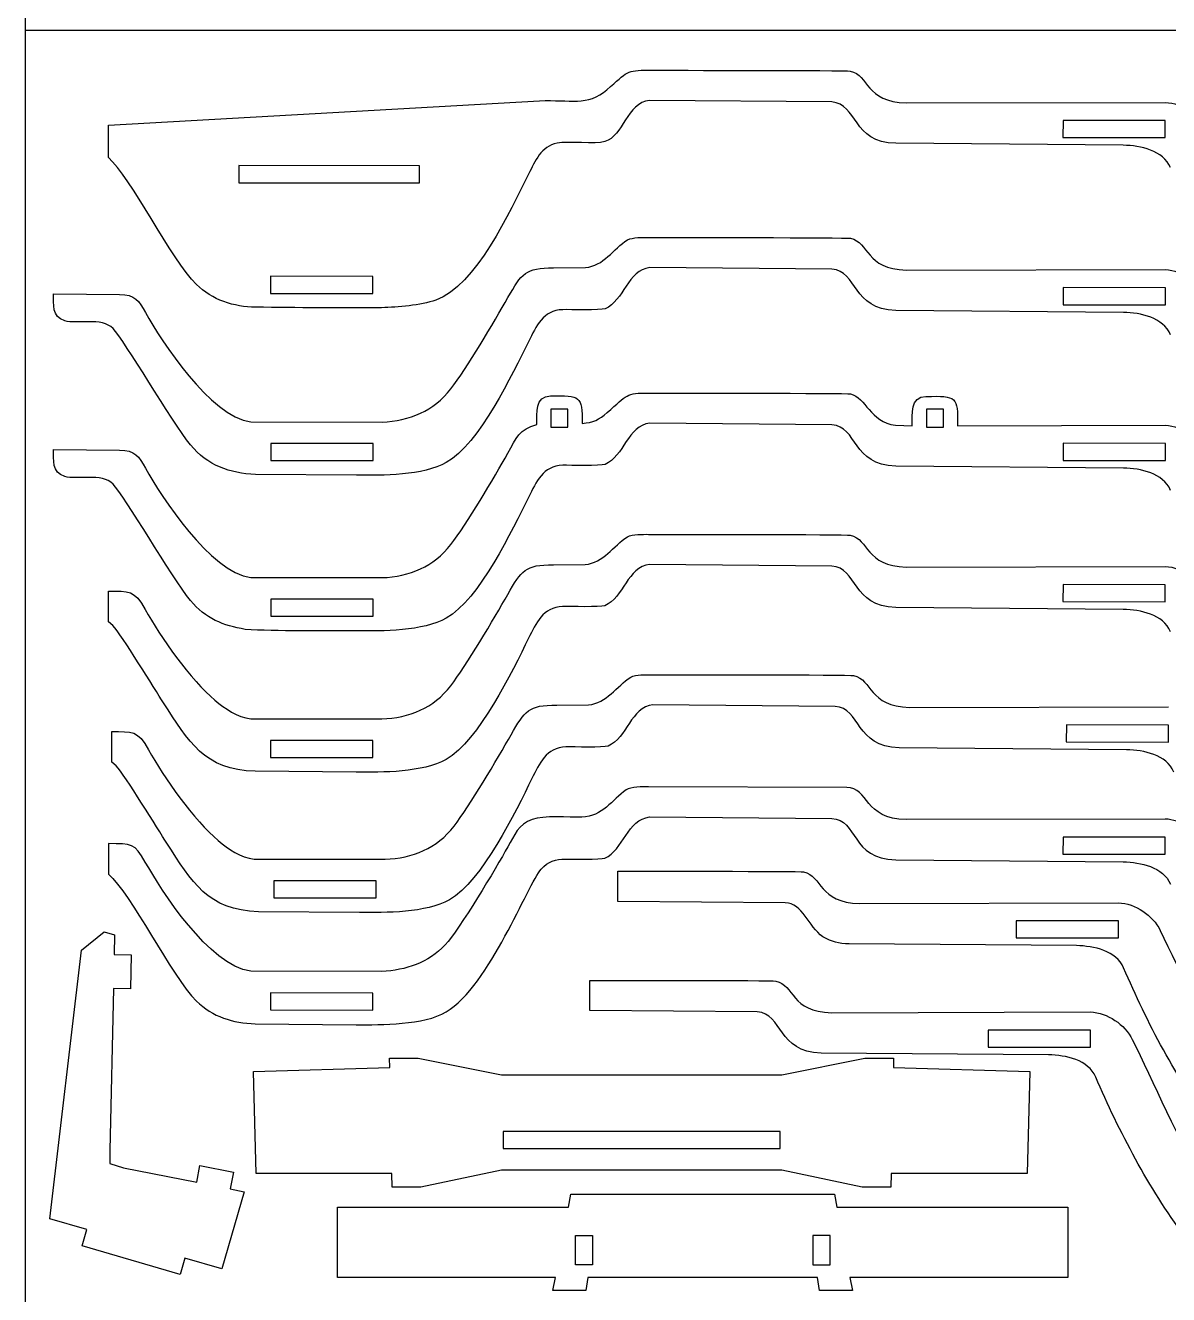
# Model space of a CAD drawing. Extents: x 19 to 601, y 5 to 578.
# Drawn here: x 19.5 to 190.7, y 198.9 to 389 of the extents above; entities that cross this region are included whole.
import ezdxf

# ---------------------------------------------------------------- set-up
doc = ezdxf.new("R2010")
doc.units = 0
doc.layers.get('0').update_dxf_attribs({"linetype": 'CONTINUOUS'})

msp = doc.modelspace()

# ---------------------------------------------------------------- linework, layer by layer
at = {"color": 175}
for p, q in [((19.466187, 8.307914), (19.466187, 578.307914)), ((19.466187, 388.307914), (599.466187, 388.307914))]:
    msp.add_line(p, q, dxfattribs=at)
at = {"color": 3}
for p, q in [((31.909987, 374.060714), (96.477387, 377.736514)), ((140.233287, 377.550114), (112.952187, 377.791014)), ((151.390187, 377.403714), (190.177287, 377.478514)), ((31.890187, 369.213514), (31.909987, 374.060714)), ((183.892487, 371.062714), (149.813487, 371.363614)), ((98.566387, 352.705914), (103.329987, 352.756914)), ((140.254887, 352.508614), (112.978787, 352.749414)), ((151.409687, 352.362214), (190.189587, 352.437014)), ((23.674287, 348.821014), (33.576487, 348.733614)), ((183.905887, 346.022414), (149.833187, 346.323314)), ((53.245487, 329.627014), (72.884587, 329.615614)), ((140.254787, 329.195214), (112.978687, 329.436014)), ((149.771887, 329.138614), (152.292087, 329.050614)), ((159.072987, 329.063614), (190.189587, 329.123614)), ((23.674287, 325.507614), (33.576487, 325.420214)), ((69.045687, 321.636914), (53.922187, 321.770414)), ((183.905887, 322.708914), (149.833187, 323.009814)), ((98.537087, 308.232314), (103.301587, 308.283414)), ((140.233187, 308.034914), (112.952087, 308.275914)), ((53.245487, 306.313614), (72.884587, 306.302214)), ((151.390187, 307.888514), (190.177187, 307.963414)), ((31.890087, 299.698414), (31.895787, 304.273714)), ((183.892387, 301.547514), (149.813387, 301.848514)), ((32.555187, 299.139414), (31.890087, 299.698414)), ((99.035287, 287.210614), (103.799787, 287.261714)), ((140.731387, 287.013314), (113.450287, 287.254214)), ((151.888387, 286.866914), (190.675387, 286.941714)), ((53.207787, 285.149214), (72.850487, 285.137814)), ((32.388287, 278.676714), (32.393987, 283.252114)), ((184.390587, 280.525914), (150.311587, 280.826814)), ((33.053387, 278.117714), (32.388287, 278.676714)), ((69.010887, 277.157614), (53.884587, 277.291114)), ((142.473287, 274.892314), (112.759287, 274.974614)), ((112.952187, 270.461514), (140.233287, 270.220614)), ((190.177287, 270.149014), (151.390187, 270.074214)), ((31.895887, 266.459414), (31.890187, 261.884014)), ((53.705987, 264.127514), (73.348687, 264.116114)), ((149.813487, 264.034114), (183.892487, 263.733214)), ((108.189187, 257.796614), (108.189187, 262.318414)), ((133.249587, 257.606514), (108.189187, 257.796614)), ((144.396587, 257.474114), (183.148287, 257.597014)), ((69.509087, 256.135914), (54.382787, 256.269414)), ((27.871787, 250.509614), (31.288587, 253.226514)), ((31.288587, 253.226514), (32.819287, 252.780014)), ((32.819287, 252.780014), (32.754987, 249.865214)), ((176.877087, 251.179114), (142.828687, 251.437514)), ((23.141387, 210.270014), (27.871787, 250.509614)), ((32.754987, 249.865214), (35.304187, 249.808814)), ((35.304187, 249.808814), (35.191687, 244.710114)), ((72.850587, 247.323414), (53.207887, 247.334814)), ((104.009387, 241.443314), (104.009387, 245.965114)), ((32.642487, 244.766514), (32.106087, 220.472214)), ((35.191687, 244.710114), (32.642487, 244.766514)), ((129.069787, 241.253214), (104.009387, 241.443314)), ((140.216687, 241.120814), (178.968487, 241.243714)), ((53.884687, 239.476714), (69.010987, 239.343214)), ((74.042287, 232.908614), (74.013087, 234.314214)), ((74.013087, 234.314214), (78.309887, 234.314214)), ((78.309887, 234.314214), (90.772387, 231.828914)), ((132.733987, 231.828914), (145.196487, 234.314214)), ((172.697287, 234.825814), (138.648887, 235.084214)), ((145.196487, 234.314214), (149.493287, 234.314214)), ((149.493287, 234.314214), (149.464087, 232.908614)), ((53.613087, 232.335914), (74.042287, 232.908614)), ((54.014187, 217.041914), (53.613087, 232.335914)), ((149.464087, 232.908614), (169.893287, 232.335914)), ((169.893287, 232.335914), (169.492187, 217.041914)), ((90.772387, 231.828914), (132.733987, 231.828914)), ((32.106087, 220.472214), (32.136587, 218.526914)), ((32.136587, 218.526914), (34.157487, 217.915014)), ((34.157487, 217.915014), (45.116687, 215.732214)), ((45.116687, 215.732214), (45.614787, 218.233214)), ((45.614787, 218.233214), (50.616487, 217.237014)), ((50.616487, 217.237014), (50.118387, 214.736014)), ((74.361287, 217.041914), (54.014187, 217.041914)), ((74.414187, 214.998814), (74.361287, 217.041914)), ((90.772387, 217.548814), (78.710987, 214.998814)), ((132.733987, 217.548814), (90.772387, 217.548814)), ((144.795387, 214.998814), (132.733987, 217.548814)), ((149.145087, 217.041914), (149.092187, 214.998814)), ((169.492187, 217.041914), (149.145087, 217.041914)), ((78.710987, 214.998814), (74.414187, 214.998814)), ((149.092187, 214.998814), (144.795387, 214.998814)), ((52.246087, 214.312314), (48.876287, 202.761914)), ((50.118387, 214.736014), (52.246087, 214.312314)), ((100.802387, 212.014714), (101.166087, 213.964614)), ((101.166087, 213.964614), (140.621987, 213.964614)), ((140.621987, 213.964614), (140.985687, 212.014714)), ((66.183487, 212.014714), (100.802387, 212.014714)), ((66.183487, 201.462514), (66.183487, 212.014714)), ((140.985687, 212.014714), (175.604587, 212.014714)), ((175.604587, 212.014714), (175.604587, 201.462514)), ((28.664987, 208.658514), (23.141387, 210.270014)), ((27.950787, 206.210514), (28.664987, 208.658514)), ((42.638487, 201.925414), (27.950787, 206.210514)), ((43.352587, 204.373414), (42.638487, 201.925414)), ((48.876287, 202.761914), (43.352587, 204.373414)), ((98.834187, 201.462514), (66.183487, 201.462514)), ((98.470487, 199.512514), (98.834187, 201.462514)), ((103.711987, 201.462514), (103.402387, 199.512514)), ((138.076087, 201.462514), (103.711987, 201.462514)), ((138.385587, 199.512514), (138.076087, 201.462514)), ((175.604587, 201.462514), (142.953787, 201.462514)), ((142.953787, 201.462514), (143.317487, 199.512514)), ((103.402387, 199.512514), (98.470487, 199.512514)), ((143.317487, 199.512514), (138.385587, 199.512514))]:
    msp.add_line(p, q, dxfattribs=at)
at = {"color": 7}
for p, q in [((174.859987, 374.779314), (174.856887, 372.226914)), ((190.173887, 374.760214), (174.859987, 374.779314)), ((190.170787, 372.207914), (190.173887, 374.760214)), ((174.856887, 372.226914), (190.170787, 372.207914)), ((51.444387, 368.012514), (51.441187, 365.460214)), ((78.486187, 367.978914), (51.444387, 368.012514)), ((78.483087, 365.426614), (78.486187, 367.978914)), ((51.441187, 365.460214), (78.483087, 365.426614)), ((56.185287, 351.436014), (56.182087, 348.883614)), ((71.499087, 351.416914), (56.185287, 351.436014)), ((71.495987, 348.864614), (71.499087, 351.416914)), ((56.182087, 348.883614), (71.495987, 348.864614)), ((174.875187, 349.738214), (174.871987, 347.186414)), ((190.186187, 349.719214), (174.875187, 349.738214)), ((190.183087, 347.167414), (190.186187, 349.719214)), ((174.871987, 347.186414), (190.183087, 347.167414)), ((98.139221, 331.520987), (98.136621, 328.82508)), ((100.691021, 331.516761), (98.139221, 331.520987)), ((100.688521, 328.820987), (100.691021, 331.516761)), ((154.409687, 331.552712), (154.407087, 328.856806)), ((156.961487, 331.548486), (154.409687, 331.552712)), ((156.958987, 328.852712), (156.961487, 331.548486)), ((98.136621, 328.82508), (100.688521, 328.820987)), ((154.407087, 328.856806), (156.958987, 328.852712)), ((56.222287, 326.399214), (56.219187, 323.847414)), ((71.533387, 326.380214), (56.222287, 326.399214)), ((71.530187, 323.828414), (71.533387, 326.380214)), ((174.875187, 326.424814), (174.871987, 323.872914)), ((190.186187, 326.405814), (174.875187, 326.424814)), ((190.182987, 323.854014), (190.186187, 326.405814)), ((56.219187, 323.847414), (71.530187, 323.828414)), ((174.871987, 323.872914), (190.182987, 323.854014)), ((174.859987, 305.264214), (174.856787, 302.711814)), ((190.173887, 305.245014), (174.859987, 305.264214)), ((190.170687, 302.692814), (190.173887, 305.245014)), ((56.222287, 303.085814), (56.219087, 300.534014)), ((71.533387, 303.066814), (56.222287, 303.085814)), ((71.530187, 300.515014), (71.533387, 303.066814)), ((174.856787, 302.711814), (190.170687, 302.692814)), ((56.219087, 300.534014), (71.530187, 300.515014)), ((175.358187, 284.242514), (175.354987, 281.690114)), ((190.671987, 284.223414), (175.358187, 284.242514)), ((190.668887, 281.671114), (190.671987, 284.223414)), ((56.185187, 281.920814), (56.181987, 279.368514)), ((71.499087, 281.901814), (56.185187, 281.920814)), ((71.495887, 279.349514), (71.499087, 281.901814)), ((175.354987, 281.690114), (190.668887, 281.671114)), ((56.181987, 279.368514), (71.495887, 279.349514)), ((174.859987, 267.449814), (174.856887, 264.897414)), ((190.173887, 267.430714), (174.859987, 267.449814)), ((190.170787, 264.878414), (190.173887, 267.430714)), ((174.856887, 264.897414), (190.170787, 264.878414)), ((56.683387, 260.899114), (56.680187, 258.346814)), ((71.997287, 260.880114), (56.683387, 260.899114)), ((71.994087, 258.327814), (71.997287, 260.880114)), ((56.680187, 258.346814), (71.994087, 258.327814)), ((167.848287, 254.881114), (167.848287, 252.331114)), ((183.148287, 254.881114), (167.848287, 254.881114)), ((183.148287, 252.331114), (183.148287, 254.881114)), ((167.848287, 252.331114), (183.148287, 252.331114)), ((56.185287, 244.106414), (56.182087, 241.554114)), ((71.499187, 244.087414), (56.185287, 244.106414)), ((71.495987, 241.535114), (71.499187, 244.087414)), ((56.182087, 241.554114), (71.495987, 241.535114)), ((178.968487, 238.527814), (163.668487, 238.527814)), ((163.668487, 238.527814), (163.668487, 235.977814)), ((178.968487, 235.977814), (178.968487, 238.527814)), ((163.668487, 235.977814), (178.968487, 235.977814)), ((91.023587, 223.333314), (91.023587, 220.783314)), ((132.482787, 223.333314), (91.023587, 223.333314)), ((132.482787, 220.783314), (132.482787, 223.333314)), ((91.023587, 220.783314), (132.482787, 220.783314)), ((101.837687, 203.355614), (101.837687, 207.770614)), ((101.837687, 207.770614), (104.387687, 207.770614)), ((104.387687, 207.770614), (104.387687, 203.355614)), ((137.417187, 207.770614), (137.417187, 203.355614)), ((139.967287, 207.770614), (137.417187, 207.770614)), ((139.967287, 203.355614), (139.967287, 207.770614)), ((104.387687, 203.355614), (101.837687, 203.355614)), ((137.417187, 203.355614), (139.967287, 203.355614))]:
    msp.add_line(p, q, dxfattribs=at)
at = {"color": 3}
for points in [[(106.565487, 379.387414), (109.679287, 382.104314), (109.442887, 382.326214), (112.759287, 382.304114)], [(112.759287, 382.304114), (115.874687, 382.283314), (142.393887, 382.304314), (143.006287, 382.174414)], [(143.006287, 382.174414), (145.854787, 381.570214), (145.210287, 377.567014), (151.390187, 377.403714)], [(96.477387, 377.736514), (100.993087, 377.935214), (103.675887, 376.866114), (106.565487, 379.387414)], [(112.952187, 377.791014), (109.512187, 377.400714), (109.004987, 372.461414), (106.250987, 371.608914)], [(149.813487, 371.363614), (143.241187, 371.474814), (144.097387, 377.298514), (140.233287, 377.550114)], [(190.177287, 377.478514), (192.747187, 377.375414), (195.314587, 375.611014), (196.442987, 373.334614)], [(99.089687, 371.387314), (96.704887, 370.890414), (95.802687, 368.702814), (94.828087, 366.749614)], [(106.250987, 371.608914), (104.888187, 371.187014), (100.705787, 371.724014), (99.089687, 371.387314)], [(190.956887, 367.719914), (189.849687, 370.309914), (186.478687, 371.017014), (183.892487, 371.062714)], [(45.081087, 350.215114), (41.308787, 353.927414), (35.154087, 366.470214), (31.890187, 369.213514)], [(94.828087, 366.749614), (92.078287, 361.238614), (86.864387, 349.932314), (80.938387, 347.873614)], [(103.329987, 352.756914), (106.042187, 352.944014), (107.545887, 355.551314), (109.643387, 356.905414)], [(109.643387, 356.905414), (110.428287, 357.282914), (111.928887, 357.267414), (112.785887, 357.261714)], [(112.785887, 357.261714), (115.900687, 357.240914), (142.415087, 357.261914), (143.027287, 357.132014)], [(143.027287, 357.132014), (145.875687, 356.527714), (145.230687, 352.525514), (151.409687, 352.362214)], [(91.731487, 348.246314), (93.781487, 351.870014), (94.364587, 352.724514), (98.566387, 352.705914)], [(112.978787, 352.749414), (109.660087, 352.373014), (109.107987, 347.815214), (106.278887, 346.568514)], [(149.833187, 346.323314), (143.262287, 346.434114), (144.118287, 352.257014), (140.254887, 352.508614)], [(190.189587, 352.437014), (192.759087, 352.333914), (195.325787, 350.569914), (196.454087, 348.293914)], [(53.943787, 346.805814), (50.700487, 346.834014), (47.420787, 347.912614), (45.081087, 350.215114)], [(25.368687, 344.767514), (23.407587, 345.386014), (23.699487, 347.210414), (23.674287, 348.821014)], [(33.576487, 348.733614), (35.832987, 348.712414), (36.477787, 347.785814), (37.468587, 345.998414)], [(83.191387, 334.566114), (85.484087, 337.554014), (89.688787, 344.671214), (91.731487, 348.246314)], [(72.808087, 346.734614), (66.520287, 346.632114), (60.231987, 346.750714), (53.943787, 346.805814)], [(80.938387, 347.873614), (78.624887, 347.069914), (75.258087, 346.833314), (72.808087, 346.734614)], [(99.946587, 346.439814), (96.987487, 346.363714), (95.960087, 343.918714), (94.858087, 341.710114)], [(106.278887, 346.568514), (105.555187, 346.331014), (101.078887, 346.468914), (99.946587, 346.439814)], [(190.968987, 342.680214), (189.862087, 345.269614), (186.491587, 345.976714), (183.905887, 346.022414)], [(32.596687, 343.614614), (30.887087, 345.369114), (27.143387, 344.207814), (25.368687, 344.767514)], [(37.468587, 345.998414), (39.837587, 341.724514), (47.077387, 330.478714), (53.245487, 329.627014)], [(44.212787, 326.180014), (41.217387, 329.869814), (34.354087, 341.811014), (32.596687, 343.614614)], [(94.858087, 341.710114), (92.388387, 336.760414), (87.434087, 326.338614), (82.495987, 323.541114)], [(72.884587, 329.615614), (76.967087, 329.783014), (80.659087, 331.266014), (83.191387, 334.566114)], [(96.061687, 329.255514), (96.063887, 330.952614), (95.760387, 333.479514), (98.108487, 333.516814)], [(98.108487, 333.516814), (102.602687, 333.588214), (102.847787, 333.574314), (102.842787, 329.399814)], [(106.593187, 331.032114), (109.670287, 333.690514), (109.389087, 333.970914), (112.785887, 333.948314)], [(112.785887, 333.948314), (115.900787, 333.927514), (142.414887, 333.948514), (143.027287, 333.818614)], [(143.027287, 333.818614), (145.371487, 333.321414), (145.934087, 329.607814), (149.771887, 329.138614)], [(152.292087, 329.050614), (152.294287, 330.774114), (151.943887, 333.408814), (154.339087, 333.446914)], [(154.339087, 333.446914), (158.965487, 333.520414), (159.078487, 333.482514), (159.072987, 329.063614)], [(102.842787, 329.399814), (104.530087, 329.551114), (105.352687, 329.929014), (106.593187, 331.032114)], [(91.731487, 324.932814), (93.022587, 327.237914), (93.410387, 328.536714), (96.061687, 329.255514)], [(112.978687, 329.436014), (109.660087, 329.059614), (109.107887, 324.501614), (106.278787, 323.255014)], [(149.833187, 323.009814), (143.261987, 323.121014), (144.118187, 328.943614), (140.254787, 329.195214)], [(190.189587, 329.123614), (192.758887, 329.020514), (195.325887, 327.256514), (196.454087, 324.980414)], [(25.368687, 321.454114), (23.407487, 322.072614), (23.699487, 323.896914), (23.674287, 325.507614)], [(33.576487, 325.420214), (35.832987, 325.398814), (36.477687, 324.472514), (37.468487, 322.684914)], [(53.922187, 321.770414), (50.063887, 321.915414), (46.706487, 323.108114), (44.212787, 326.180014)], [(82.495987, 323.541114), (79.026687, 321.575614), (72.924087, 321.616914), (69.045687, 321.636914)], [(83.191387, 311.252714), (85.484387, 314.241214), (89.688587, 321.357314), (91.731487, 324.932814)], [(106.278787, 323.255014), (105.555487, 323.017714), (101.078487, 323.155514), (99.946487, 323.126414)], [(32.596687, 320.301214), (30.887387, 322.055614), (27.142587, 320.894614), (25.368687, 321.454114)], [(37.468487, 322.684914), (39.837587, 318.411114), (47.077487, 307.165314), (53.245487, 306.313614)], [(99.946487, 323.126414), (96.987387, 323.050214), (95.960087, 320.605214), (94.857987, 318.396714)], [(190.968987, 319.366814), (189.862187, 321.956314), (186.491387, 322.663214), (183.905887, 322.708914)], [(44.212787, 302.866614), (41.217187, 306.556714), (34.354487, 318.497114), (32.596687, 320.301214)], [(94.857987, 318.396714), (92.387787, 313.446814), (87.434687, 303.025414), (82.495887, 300.227714)], [(103.301587, 308.283414), (106.014187, 308.470714), (107.518287, 311.078114), (109.616087, 312.432514)], [(109.616087, 312.432514), (110.401387, 312.810414), (111.901787, 312.794714), (112.759287, 312.789014)], [(112.759287, 312.789014), (115.874787, 312.768214), (142.393687, 312.789114), (143.006187, 312.659314)], [(143.006187, 312.659314), (145.854687, 312.055214), (145.210087, 308.051814), (151.390187, 307.888514)], [(72.884587, 306.302214), (76.966887, 306.469614), (80.659287, 307.952614), (83.191387, 311.252714)], [(91.700887, 303.771914), (93.751487, 307.396514), (94.334387, 308.250814), (98.537087, 308.232314)], [(112.952087, 308.275914), (109.632787, 307.899314), (109.080687, 303.340714), (106.250987, 302.093714)], [(149.813387, 301.848514), (143.241087, 301.959714), (144.097287, 307.783414), (140.233187, 308.034914)], [(190.177187, 307.963414), (192.747087, 307.860314), (195.314487, 306.095914), (196.442887, 303.819414)], [(31.895787, 304.273714), (34.914987, 304.247114), (35.810587, 304.509214), (37.427987, 301.523614)], [(52.402187, 298.558014), (49.135887, 299.081314), (46.384487, 300.191414), (44.212787, 302.866614)], [(83.159287, 290.089214), (85.453087, 293.078614), (89.657387, 300.195514), (91.700887, 303.771914)], [(37.427987, 301.523614), (39.579387, 297.552314), (44.292587, 290.909714), (47.854787, 287.932314)], [(99.917487, 301.965114), (96.957887, 301.889014), (95.930287, 299.443514), (94.827987, 297.234414)], [(106.250987, 302.093714), (105.527187, 301.856214), (101.049987, 301.994214), (99.917487, 301.965114)], [(190.956787, 298.204814), (189.849987, 300.794714), (186.478387, 301.501914), (183.892387, 301.547514)], [(40.140687, 287.556014), (38.892287, 289.482614), (33.861387, 297.798814), (32.555187, 299.139414)], [(69.045587, 298.323514), (64.187287, 298.348414), (57.041687, 298.249714), (52.402187, 298.558014)], [(82.495887, 300.227714), (79.026287, 298.262314), (72.924287, 298.303414), (69.045587, 298.323514)], [(94.827987, 297.234414), (92.357687, 292.283914), (87.402987, 281.860314), (82.463687, 279.062214)], [(103.799787, 287.261714), (106.512387, 287.449014), (108.016487, 290.056514), (110.114287, 291.410814)], [(110.114287, 291.410814), (110.899587, 291.788714), (112.399887, 291.773014), (113.257387, 291.767314)], [(113.257387, 291.767314), (116.372787, 291.746514), (142.891987, 291.767414), (143.504387, 291.637614)], [(143.504387, 291.637614), (146.353087, 291.033314), (145.708287, 287.030214), (151.888387, 286.866914)], [(72.850487, 285.137814), (76.933587, 285.305114), (80.626687, 286.788514), (83.159287, 290.089214)], [(53.884587, 277.291114), (46.278487, 277.467614), (43.879187, 281.786514), (40.140687, 287.556014)], [(47.854787, 287.932314), (49.338187, 286.692514), (51.244587, 285.420314), (53.207787, 285.149214)], [(92.199087, 282.750214), (94.249587, 286.374714), (94.832587, 287.229214), (99.035287, 287.210614)], [(113.450287, 287.254214), (110.130987, 286.877614), (109.578887, 282.319014), (106.749187, 281.072114)], [(150.311587, 280.826814), (143.739187, 280.938014), (144.595687, 286.761714), (140.731387, 287.013314)], [(32.393987, 283.252114), (35.413087, 283.225414), (36.308887, 283.487614), (37.926087, 280.501914)], [(83.657387, 269.067514), (85.951287, 272.057114), (90.155487, 279.173614), (92.199087, 282.750214)], [(37.926087, 280.501914), (40.076687, 276.531514), (44.791487, 269.887414), (48.352987, 266.910614)], [(100.415687, 280.943414), (97.456087, 280.867314), (96.428487, 278.421914), (95.326187, 276.212814)], [(106.749187, 281.072114), (106.025387, 280.834614), (101.548187, 280.972514), (100.415687, 280.943414)], [(191.454987, 277.183114), (190.348187, 279.773014), (186.976587, 280.480214), (184.390587, 280.525914)], [(40.638887, 266.534314), (39.390487, 268.460914), (34.359587, 276.777114), (33.053387, 278.117714)], [(82.463687, 279.062214), (78.993587, 277.096414), (72.890187, 277.137714), (69.010887, 277.157614)], [(95.326187, 276.212814), (92.855987, 271.262314), (87.901087, 260.838514), (82.961887, 258.040514)], [(109.423587, 274.508914), (107.342287, 273.046414), (105.875387, 270.497714), (102.814287, 270.425314)], [(112.759287, 274.974614), (111.936287, 274.980114), (110.130787, 275.005914), (109.423587, 274.508914)], [(151.390187, 270.074214), (145.033087, 270.115714), (145.780087, 274.862614), (142.473287, 274.892314)], [(95.350987, 270.082214), (93.282387, 269.328414), (92.704587, 267.749314), (91.700987, 265.957514)], [(102.814287, 270.425314), (100.882787, 270.400814), (97.064587, 270.706614), (95.350987, 270.082214)], [(106.250987, 264.279414), (108.953787, 265.470414), (109.690787, 270.091514), (112.952187, 270.461514)], [(140.233287, 270.220614), (144.121787, 270.076914), (143.095887, 264.147614), (149.813487, 264.034114)], [(195.924787, 266.865114), (194.626887, 268.753614), (192.461887, 269.960914), (190.177287, 270.149014)], [(73.348687, 264.116114), (77.431887, 264.283514), (81.124687, 265.766714), (83.657387, 269.067514)], [(37.427987, 263.709214), (35.816287, 266.585014), (35.400087, 266.428514), (31.895887, 266.459414)], [(54.382787, 256.269414), (46.776687, 256.445914), (44.377387, 260.764814), (40.638887, 266.534314)], [(48.352987, 266.910614), (49.836387, 265.670814), (51.742787, 264.398614), (53.705987, 264.127514)], [(91.700987, 265.957514), (89.995887, 262.913314), (84.435487, 253.534714), (82.325687, 251.292614)], [(100.362487, 264.143614), (101.222987, 264.136714), (105.584787, 264.060814), (106.250987, 264.279414)], [(53.207887, 247.334814), (46.972887, 248.195714), (39.803787, 259.470114), (37.427987, 263.709214)], [(82.463787, 241.247814), (89.001587, 245.163814), (94.699987, 260.417814), (96.711087, 262.648514)], [(96.711087, 262.648514), (97.758987, 263.810814), (98.878687, 264.155514), (100.362487, 264.143614)], [(183.892487, 263.733214), (186.478487, 263.687514), (189.850087, 262.980314), (190.956887, 260.390414)], [(31.890187, 261.884014), (35.320587, 259.000914), (41.249487, 246.656414), (45.081087, 242.885614)], [(108.189187, 262.318414), (110.991287, 262.314114), (135.439687, 262.351114), (136.014287, 262.230014)], [(136.014287, 262.230014), (138.860787, 261.630214), (138.221687, 257.629614), (144.396587, 257.474114)], [(82.961887, 258.040514), (79.491787, 256.074714), (73.388387, 256.116014), (69.509087, 256.135914)], [(138.912187, 252.501814), (136.665487, 254.103814), (135.902787, 257.511814), (133.249587, 257.606514)], [(183.148287, 257.597014), (185.716087, 257.497114), (188.283087, 255.737514), (189.413387, 253.464614)], [(189.413387, 253.464614), (192.348587, 247.562414), (196.636387, 237.541914), (200.030787, 232.797314)], [(82.325687, 251.292614), (79.836187, 248.647014), (76.422287, 247.469914), (72.850587, 247.323414)], [(142.828687, 251.437514), (141.260087, 251.474714), (140.271887, 251.756414), (138.912187, 252.501814)], [(183.939287, 247.848214), (182.830187, 250.434314), (179.460887, 251.136714), (176.877087, 251.179114)], [(197.195687, 224.100114), (191.907787, 231.151914), (187.438487, 239.689514), (183.939287, 247.848214)], [(104.009387, 245.965114), (106.811387, 245.960814), (131.260187, 245.997614), (131.834487, 245.876714)], [(131.834487, 245.876714), (134.680987, 245.276914), (134.041787, 241.276314), (140.216687, 241.120814)], [(45.081087, 242.885614), (47.503287, 240.501914), (50.557587, 239.601814), (53.884687, 239.476714)], [(69.010987, 239.343214), (72.764587, 239.323914), (79.164987, 239.271914), (82.463787, 241.247814)], [(138.648887, 235.084214), (132.082487, 235.186814), (132.930687, 241.006714), (129.069787, 241.253214)], [(178.968487, 241.243714), (181.536187, 241.143714), (184.103487, 239.384314), (185.233587, 237.111314)], [(185.233587, 237.111314), (188.167787, 231.209914), (192.457787, 221.186914), (195.850987, 216.444014)], [(179.759487, 231.494914), (178.650087, 234.081214), (175.280987, 234.783314), (172.697287, 234.825814)], [(193.015887, 207.746814), (187.726687, 214.799814), (183.259687, 223.335214), (179.759487, 231.494914)]]:
    msp.add_open_spline(points, degree=3, dxfattribs=at)

doc.saveas('drawing.dxf')
